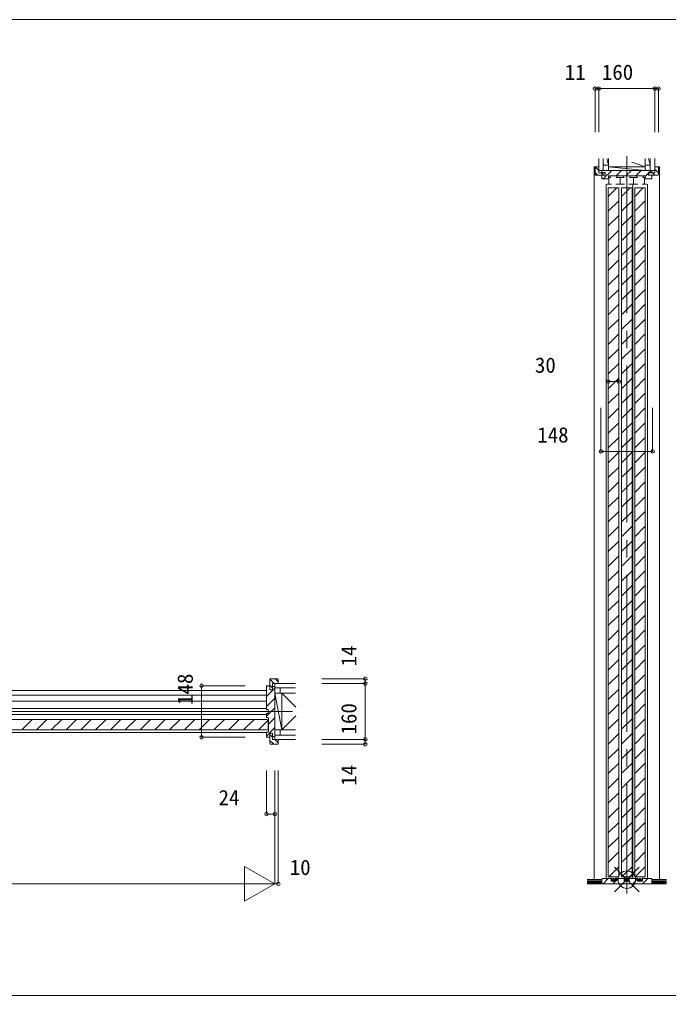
# Model space of a CAD drawing. Units: millimetres, scale not verified. Extents: x -14340 to 14341, y -10000 to 10000.
# Drawn here: x -354 to 1507, y -10000 to -7202 of the extents above; entities that cross this region are included whole.
import ezdxf
from ezdxf.enums import TextEntityAlignment as Align

# ---------------------------------------------------------------- set-up
doc = ezdxf.new("R2010")
doc.units = ezdxf.units.MM
doc.header["$LTSCALE"] = 50
doc.linetypes.add('CHAIN2', pattern=[12, 9, -1, 1, -1])
for name, color, linetype, lineweight in [('0-0_0', 7, 'Continuous', 9), ('0-2_YKK_ZWAK', 7, 'Continuous', 9), ('0-3_YKK_11', 4, 'Continuous', 18), ('0-4_YKK_12', 4, 'Continuous', 18), ('0-5_YKK_13', 1, 'Continuous', 18), ('0-6_YKK_D', 2, 'Continuous', 18)]:
    doc.layers.add(name, color=color, linetype=linetype, lineweight=lineweight)
doc.styles.add('ＭＳ ゴシック', font='')
doc.styles.get('ＭＳ ゴシック').set_extended_font_data('MS Gothic')

msp = doc.modelspace()

# ---------------------------------------------------------------- linework, layer by layer
at = {"layer": '0-0_0'}
for p, q in [((-14340.01, -7202.5), (14159.99, -7202.5)), ((-14340.01, -10000), (14341.01, -10000))]:
    msp.add_line(p, q, dxfattribs=at)
at = {"layer": '0-2_YKK_ZWAK'}
for p, q in [((1307.8, -7635), (1307.8, -7600.63)), ((1320.3, -7600.63), (1320.3, -7635)), ((1330.11, -7600.64), (1335.3, -7620)), ((1335.3, -7600.82), (1335.3, -7635)), ((1440.3, -7600.82), (1440.3, -7635)), ((1450.29, -7601.3), (1455.3, -7620)), ((1455.3, -7635), (1455.3, -7600.63)), ((1467.8, -7600.63), (1467.8, -7635)), ((1307.8, -7635), (1387.8, -7635)), ((1335.3, -7620), (1320.3, -7620)), ((1387.8, -7635), (1467.8, -7635)), ((1440.3, -7625), (1402.7, -7611.38)), ((1455.3, -7620), (1440.3, -7620)), ((437.77, -9106), (378.31, -9106)), ((378.31, -9118.5), (378.31, -9106)), ((378.31, -9118.5), (437.77, -9118.5)), ((393.31, -9118.5), (393.31, -9133.5)), ((378.31, -9126.18), (378.31, -9231.18)), ((437.77, -9133.5), (378.31, -9133.5)), ((398.31, -9238.5), (378.31, -9133.5)), ((398.31, -9133.5), (398.31, -9238.5)), ((438.31, -9173.5), (398.31, -9133.5)), ((-2148.4, -9186), (429.16, -9186)), ((438.31, -9198.5), (398.31, -9238.5)), ((437.77, -9238.5), (378.31, -9238.5)), ((437.77, -9253.5), (378.31, -9253.5)), ((378.31, -9266), (378.31, -9253.5)), ((393.31, -9238.5), (393.31, -9253.5)), ((378.31, -9266), (437.77, -9266)), ((1316.3, -9668), (1274.46, -9668)), ((1274.46, -9671), (1316.3, -9671)), ((1274.46, -9674), (1316.3, -9674)), ((1274.46, -9677), (1316.3, -9677)), ((1501.2, -9668), (1459.3, -9668)), ((1501.2, -9671), (1459.3, -9671)), ((1501.2, -9674), (1459.3, -9674)), ((1501.2, -9677), (1459.3, -9677)), ((1274.46, -9680), (1501.2, -9680))]:
    msp.add_line(p, q, dxfattribs=at)
at = {"layer": '0-2_YKK_ZWAK', "linetype": 'CHAIN2'}
msp.add_line((1387.8, -7594.43), (1387.8, -9707.95), dxfattribs=at)
at = {"layer": '0-2_YKK_ZWAK'}
msp.add_lwpolyline([(1440.3, -7625), (1335.3, -7625), (1440.3, -7635)], dxfattribs=at)
at = {"layer": '0-3_YKK_11'}
for p, q in [((1296.8, -7647), (1296.8, -7627)), ((1297.81, -7625.26), (1307.8, -7635.25)), ((1320.41, -7659), (1344.41, -7635)), ((1357.09, -7650.6), (1372.69, -7635)), ((1385.38, -7650.6), (1400.98, -7635)), ((1413.66, -7650.6), (1429.26, -7635)), ((1451.25, -7641.3), (1457.55, -7635)), ((1467.8, -7631.2), (1478.8, -7642.2)), ((1478.8, -7647), (1478.8, -7627)), ((1296.8, -7641.22), (1304.58, -7649)), ((1324.3, -7649), (1298.8, -7649)), ((1314.05, -7641.5), (1321.55, -7649)), ((1327, -7659.2), (1336.7, -7659.2)), ((1340.4, -7650.6), (1359.2, -7650.6)), ((1340.4, -7655.7), (1340.4, -7650.6)), ((1357.2, -7655.7), (1380.4, -7655.7)), ((1359.2, -7650.6), (1359.2, -7655.7)), ((1368.8, -7655.7), (1368.8, -7674.2)), ((1378.4, -7650.6), (1397.2, -7650.6)), ((1378.4, -7650.6), (1378.4, -7655.7)), ((1379.2, -7650.6), (1396.4, -7650.6)), ((1395.2, -7655.7), (1418.4, -7655.7)), ((1397.2, -7650.6), (1397.2, -7655.7)), ((1406.8, -7655.7), (1406.8, -7674.2)), ((1416.4, -7650.6), (1416.4, -7655.7)), ((1448.6, -7659.2), (1438.9, -7659.2)), ((1440.4, -7652.14), (1449.8, -7642.74)), ((1449.8, -7647.15), (1451.66, -7649)), ((1449.8, -7649), (1476.8, -7649)), ((1461.13, -7641.5), (1468.63, -7649)), ((1328.8, -7674.38), (1328.8, -9666.27)), ((1343.6, -7674.2), (1331, -7674.2)), ((1334.8, -7685), (1364.8, -7685)), ((1334.8, -9660), (1334.8, -7685)), ((1334.8, -7709.41), (1359.22, -7685)), ((1356, -7674.2), (1381.6, -7674.2)), ((1364.8, -9660), (1364.8, -7685)), ((1364.8, -9660), (1364.8, -7685)), ((1372.8, -7685), (1402.8, -7685)), ((1372.8, -9660), (1372.8, -7685)), ((1372.8, -7709.41), (1397.22, -7685)), ((1394, -7674.2), (1419.6, -7674.2)), ((1402.8, -9660), (1402.8, -7685)), ((1402.8, -9660), (1402.8, -7685)), ((1404.8, -7674.38), (1404.8, -9665)), ((1410.8, -7685), (1440.8, -7685)), ((1410.8, -9660), (1410.8, -7685)), ((1410.8, -7709.41), (1435.22, -7685)), ((1432, -7674.2), (1444.6, -7674.2)), ((1440.8, -9660), (1440.8, -7685)), ((1446.8, -7674.38), (1446.8, -9666.27)), ((1334.8, -7751.84), (1364.8, -7721.84)), ((1372.8, -7751.84), (1402.8, -7721.84)), ((1410.8, -7751.84), (1440.8, -7721.84)), ((1334.8, -7794.27), (1364.8, -7764.27)), ((1372.8, -7794.27), (1402.8, -7764.27)), ((1410.8, -7794.27), (1440.8, -7764.27)), ((1334.8, -7836.69), (1364.8, -7806.69)), ((1372.8, -7836.69), (1402.8, -7806.69)), ((1410.8, -7836.69), (1440.8, -7806.69)), ((1334.8, -7879.12), (1364.8, -7849.12)), ((1372.8, -7879.12), (1402.8, -7849.12)), ((1410.8, -7879.12), (1440.8, -7849.12)), ((1334.8, -7921.55), (1364.8, -7891.55)), ((1372.8, -7921.55), (1402.8, -7891.55)), ((1410.8, -7921.55), (1440.8, -7891.55)), ((1334.8, -7963.97), (1364.8, -7933.97)), ((1372.8, -7963.97), (1402.8, -7933.97)), ((1410.8, -7963.97), (1440.8, -7933.97)), ((1334.8, -8006.4), (1364.8, -7976.4)), ((1372.8, -8006.4), (1402.8, -7976.4)), ((1410.8, -8006.4), (1440.8, -7976.4)), ((1334.8, -8048.83), (1364.8, -8018.83)), ((1372.8, -8048.83), (1402.8, -8018.83)), ((1410.8, -8048.83), (1440.8, -8018.83)), ((1334.8, -8091.25), (1364.8, -8061.25)), ((1372.8, -8091.25), (1402.8, -8061.25)), ((1410.8, -8091.25), (1440.8, -8061.25)), ((1334.8, -8133.68), (1364.8, -8103.68)), ((1372.8, -8133.68), (1402.8, -8103.68)), ((1410.8, -8133.68), (1440.8, -8103.68)), ((1334.8, -8176.11), (1364.8, -8146.11)), ((1372.8, -8176.11), (1402.8, -8146.11)), ((1410.8, -8176.11), (1440.8, -8146.11)), ((1334.8, -8218.53), (1364.8, -8188.53)), ((1372.8, -8218.53), (1402.8, -8188.53)), ((1410.8, -8218.53), (1440.8, -8188.53)), ((1334.8, -8260.96), (1364.8, -8230.96)), ((1372.8, -8260.96), (1402.8, -8230.96)), ((1410.8, -8260.96), (1440.8, -8230.96)), ((1334.8, -8303.38), (1364.8, -8273.38)), ((1372.8, -8303.38), (1402.8, -8273.38)), ((1410.8, -8303.38), (1440.8, -8273.38)), ((1334.8, -8345.81), (1364.8, -8315.81)), ((1372.8, -8345.81), (1402.8, -8315.81)), ((1410.8, -8345.81), (1440.8, -8315.81)), ((1334.8, -8388.24), (1364.8, -8358.24)), ((1372.8, -8388.24), (1402.8, -8358.24)), ((1410.8, -8388.24), (1440.8, -8358.24)), ((1334.8, -8430.66), (1364.8, -8400.66)), ((1372.8, -8430.66), (1402.8, -8400.66)), ((1410.8, -8430.66), (1440.8, -8400.66)), ((1334.8, -8473.09), (1364.8, -8443.09)), ((1372.8, -8473.09), (1402.8, -8443.09)), ((1410.8, -8473.09), (1440.8, -8443.09)), ((1334.8, -8515.52), (1364.8, -8485.52)), ((1372.8, -8515.52), (1402.8, -8485.52)), ((1410.8, -8515.52), (1440.8, -8485.52)), ((1334.8, -8557.94), (1364.8, -8527.94)), ((1372.8, -8557.94), (1402.8, -8527.94)), ((1410.8, -8557.94), (1440.8, -8527.94)), ((1334.8, -8600.37), (1364.8, -8570.37)), ((1372.8, -8600.37), (1402.8, -8570.37)), ((1410.8, -8600.37), (1440.8, -8570.37)), ((1334.8, -8642.8), (1364.8, -8612.8)), ((1372.8, -8642.8), (1402.8, -8612.8)), ((1410.8, -8642.8), (1440.8, -8612.8)), ((1334.8, -8685.22), (1364.8, -8655.22)), ((1372.8, -8685.22), (1402.8, -8655.22)), ((1410.8, -8685.22), (1440.8, -8655.22)), ((1334.8, -8727.65), (1364.8, -8697.65)), ((1372.8, -8727.65), (1402.8, -8697.65)), ((1410.8, -8727.65), (1440.8, -8697.65)), ((1334.8, -8770.08), (1364.8, -8740.08)), ((1372.8, -8770.08), (1402.8, -8740.08)), ((1410.8, -8770.08), (1440.8, -8740.08)), ((1334.8, -8812.5), (1364.8, -8782.5)), ((1372.8, -8812.5), (1402.8, -8782.5)), ((1410.8, -8812.5), (1440.8, -8782.5)), ((1334.8, -8854.93), (1364.8, -8824.93)), ((1372.8, -8854.93), (1402.8, -8824.93)), ((1410.8, -8854.93), (1440.8, -8824.93)), ((1334.8, -8897.35), (1364.8, -8867.35)), ((1372.8, -8897.35), (1402.8, -8867.35)), ((1410.8, -8897.35), (1440.8, -8867.35)), ((1334.8, -8939.78), (1364.8, -8909.78)), ((1372.8, -8939.78), (1402.8, -8909.78)), ((1410.8, -8939.78), (1440.8, -8909.78)), ((1334.8, -8982.21), (1364.8, -8952.21)), ((1372.8, -8982.21), (1402.8, -8952.21)), ((1410.8, -8982.21), (1440.8, -8952.21)), ((1334.8, -9024.63), (1364.8, -8994.63)), ((1372.8, -9024.63), (1402.8, -8994.63)), ((1410.8, -9024.63), (1440.8, -8994.63)), ((1334.8, -9067.06), (1364.8, -9037.06)), ((1372.8, -9067.06), (1402.8, -9037.06)), ((1410.8, -9067.06), (1440.8, -9037.06)), ((1334.8, -9109.49), (1364.8, -9079.49)), ((1372.8, -9109.49), (1402.8, -9079.49)), ((1410.8, -9109.49), (1440.8, -9079.49)), ((1334.8, -9151.91), (1364.8, -9121.91)), ((1372.8, -9151.91), (1402.8, -9121.91)), ((1410.8, -9151.91), (1440.8, -9121.91)), ((1334.8, -9194.34), (1364.8, -9164.34)), ((1372.8, -9194.34), (1402.8, -9164.34)), ((1410.8, -9194.34), (1440.8, -9164.34)), ((1334.8, -9236.77), (1364.8, -9206.77)), ((1372.8, -9236.77), (1402.8, -9206.77)), ((1410.8, -9236.77), (1440.8, -9206.77)), ((1334.8, -9279.19), (1364.8, -9249.19)), ((1372.8, -9279.19), (1402.8, -9249.19)), ((1410.8, -9279.19), (1440.8, -9249.19)), ((1334.8, -9321.62), (1364.8, -9291.62)), ((1372.8, -9321.62), (1402.8, -9291.62)), ((1410.8, -9321.62), (1440.8, -9291.62)), ((1334.8, -9364.04), (1364.8, -9334.04)), ((1372.8, -9364.04), (1402.8, -9334.04)), ((1410.8, -9364.04), (1440.8, -9334.04)), ((1334.8, -9406.47), (1364.8, -9376.47)), ((1372.8, -9406.47), (1402.8, -9376.47)), ((1410.8, -9406.47), (1440.8, -9376.47)), ((1334.8, -9448.9), (1364.8, -9418.9)), ((1372.8, -9448.9), (1402.8, -9418.9)), ((1410.8, -9448.9), (1440.8, -9418.9)), ((1334.8, -9491.32), (1364.8, -9461.32)), ((1372.8, -9491.32), (1402.8, -9461.32)), ((1410.8, -9491.32), (1440.8, -9461.32)), ((1334.8, -9533.75), (1364.8, -9503.75)), ((1372.8, -9533.75), (1402.8, -9503.75)), ((1410.8, -9533.75), (1440.8, -9503.75)), ((1334.8, -9576.18), (1364.8, -9546.18)), ((1372.8, -9576.18), (1402.8, -9546.18)), ((1410.8, -9576.18), (1440.8, -9546.18)), ((1334.8, -9618.6), (1364.8, -9588.6)), ((1372.8, -9618.6), (1402.8, -9588.6)), ((1410.8, -9618.6), (1440.8, -9588.6)), ((1335.84, -9660), (1364.8, -9631.03)), ((1373.84, -9660), (1402.8, -9631.03)), ((1411.84, -9660), (1440.8, -9631.03)), ((1316.3, -9668), (1316.3, -9680)), ((1319.8, -9680), (1334.8, -9665)), ((1334.8, -9660), (1364.8, -9660)), ((1343.9, -9669.3), (1355.7, -9669.3)), ((1348.08, -9680), (1355.28, -9672.8)), ((1357, -9671.08), (1363.08, -9665)), ((1372.8, -9660), (1402.8, -9660)), ((1376.37, -9680), (1383.57, -9672.8)), ((1381.9, -9669.3), (1393.7, -9669.3)), ((1404.65, -9680), (1418.6, -9666.05)), ((1410.8, -9660), (1440.8, -9660)), ((1419.9, -9669.3), (1431.7, -9669.3)), ((1432.94, -9680), (1447.94, -9665)), ((1459.3, -9668), (1459.3, -9680))]:
    msp.add_line(p, q, dxfattribs=at)
for points in [[(1298.8, -7625), (1293.8, -7625), (1293.8, -9668)], [(1298.8, -7625), (1307.8, -7625), (1307.8, -7641.5), (1325.8, -7641.5)], [(1459.3, -7635), (1316.3, -7635), (1316.3, -7640.3), (1317.3, -7641.3), (1325.8, -7641.3), (1325.8, -7649), (1323.3, -7649), (1316.3, -7649), (1316.3, -7657)], [(1476.8, -7625), (1467.8, -7625), (1467.8, -7641.5), (1449.8, -7641.5)], [(1459.3, -7657), (1459.3, -7649), (1452.3, -7649), (1449.8, -7649), (1449.8, -7641.3), (1458.3, -7641.3), (1459.3, -7640.3), (1459.3, -7635)], [(1476.8, -7625), (1481.8, -7625), (1481.8, -9668)], [(1318.3, -7659), (1334.7, -7659), (1335.2, -7658.5), (1335.2, -7650.6), (1379.2, -7650.6), (1396.4, -7650.6), (1440.4, -7650.6), (1440.4, -7658.5), (1440.9, -7659), (1457.3, -7659)], [(1342.4, -7655.7), (1336.7, -7655.7), (1336.7, -7674.2)], [(1416.4, -7650.6), (1435.2, -7650.6), (1435.2, -7655.7)], [(1433.2, -7655.7), (1438.9, -7655.7), (1438.9, -7674.2)], [(1316.3, -9667), (1316.3, -9680), (1323.3, -9680)], [(1457.3, -9665), (1433.5, -9665), (1433, -9665.5), (1433, -9671.7), (1433, -9672.8), (1418.6, -9672.8), (1418.6, -9671.7), (1418.6, -9665.5), (1418.1, -9665), (1395.5, -9665), (1395, -9665.5), (1395, -9671.7), (1395, -9672.8), (1380.6, -9672.8), (1380.6, -9671.7), (1380.6, -9665.5), (1380.1, -9665), (1357.5, -9665), (1357, -9665.5), (1357, -9671.7), (1357, -9672.8), (1342.6, -9672.8), (1342.6, -9671.7), (1342.6, -9665.5), (1342.1, -9665), (1318.3, -9665)], [(1323.3, -9680), (1452.3, -9680), (1459.3, -9680), (1459.3, -9667)], [(1341.27, -9663.8), (1343.9, -9663.8), (1343.9, -9672.8)], [(1343.9, -9667.8), (1348.1, -9667.8), (1348.1, -9666)], [(1351.5, -9666), (1351.5, -9667.8), (1355.7, -9667.8)], [(1355.7, -9672.8), (1355.7, -9663.8), (1358.34, -9663.8)], [(1379.27, -9663.8), (1381.9, -9663.8), (1381.9, -9672.8)], [(1381.9, -9667.8), (1386.1, -9667.8), (1386.1, -9666)], [(1389.5, -9666), (1389.5, -9667.8), (1393.7, -9667.8)], [(1393.7, -9672.8), (1393.7, -9663.8), (1396.34, -9663.8)], [(1417.27, -9663.8), (1419.9, -9663.8), (1419.9, -9672.8)], [(1419.9, -9667.8), (1424.1, -9667.8), (1424.1, -9666)], [(1427.5, -9666), (1427.5, -9667.8), (1431.7, -9667.8)], [(1431.7, -9672.8), (1431.7, -9663.8), (1434.34, -9663.8)]]:
    msp.add_lwpolyline(points, dxfattribs=at)
for centre, radius, start, end in [((1298.8, -7627), 2, 89.99998, 180.00002), ((1476.8, -7627), 2, 0, 89.99998), ((1298.8, -7647), 2, 180.00002, 270), ((1318.3, -7657), 2, 180.00001, 269.99999), ((1457.3, -7657), 2, 270.00001, 359.99999), ((1476.8, -7647), 2, 270, 0), ((1318.3, -9667), 2, 90.00001, 179.99999), ((1349.8, -9666), 1.7, 359.99999, 180.00001), ((1387.8, -9666), 1.7, 359.99999, 180.00001), ((1425.8, -9666), 1.7, 359.99999, 180.00001), ((1457.3, -9667), 2, 0.00001, 89.99999)]:
    msp.add_arc(centre, radius, start, end, dxfattribs=at)
at = {"layer": '0-4_YKK_12'}
for p, q in [((354.31, -9114.89), (357.2, -9112)), ((354.31, -9143.17), (378.31, -9119.17)), ((364.31, -9094), (364.31, -9124)), ((364.31, -9110.53), (371.81, -9118.03)), ((364.35, -9093.6), (376.75, -9106)), ((386.31, -9092), (366.31, -9092)), ((379.72, -9092), (388.31, -9100.59)), ((-2030.69, -9125.5), (354.31, -9125.5)), ((-1221.19, -9139.5), (354.31, -9139.5)), ((354.31, -9171.46), (378.31, -9147.46)), ((354.31, -9156.5), (-1221.19, -9156.5)), ((354.31, -9199.74), (378.31, -9175.74)), ((-431.19, -9177.5), (354.31, -9177.5)), ((354.31, -9194.5), (-431.19, -9194.5)), ((355.31, -9203), (358.31, -9203)), ((-451.89, -9209), (355.51, -9209)), ((-347.68, -9239), (-317.68, -9209)), ((-305.26, -9239), (-275.26, -9209)), ((-262.83, -9239), (-232.83, -9209)), ((-220.41, -9239), (-190.41, -9209)), ((-177.98, -9239), (-147.98, -9209)), ((-135.55, -9239), (-105.55, -9209)), ((-93.13, -9239), (-63.13, -9209)), ((-50.7, -9239), (-20.7, -9209)), ((-8.27, -9239), (21.73, -9209)), ((34.15, -9239), (64.15, -9209)), ((76.58, -9239), (106.58, -9209)), ((119.01, -9239), (149.01, -9209)), ((161.43, -9239), (191.43, -9209)), ((203.86, -9239), (233.86, -9209)), ((246.28, -9239), (276.28, -9209)), ((288.71, -9239), (318.71, -9209)), ((331.14, -9239), (358.7, -9211.44)), ((358.81, -9212.3), (358.81, -9235.7)), ((360.31, -9222.03), (378.31, -9204.03)), ((360.31, -9205), (360.31, -9243)), ((-2030.69, -9246.5), (354.31, -9246.5)), ((-451.89, -9239), (355.51, -9239)), ((354.31, -9256.31), (378.31, -9232.31)), ((354.31, -9246), (354.31, -9258)), ((358.31, -9245), (355.31, -9245)), ((364.31, -9278), (364.31, -9248)), ((364.31, -9251.96), (371.81, -9259.46)), ((371.67, -9248), (371.81, -9248.14)), ((364.31, -9268.93), (375.38, -9280)), ((386.31, -9280), (366.31, -9280)), ((378.35, -9266), (388.31, -9275.96))]:
    msp.add_line(p, q, dxfattribs=at)
for points in [[(354.31, -9114), (354.31, -9179.5), (354.81, -9180), (359.31, -9180), (359.31, -9181), (359.31, -9191), (359.31, -9192), (354.81, -9192), (354.31, -9192.5), (354.31, -9202)], [(378.31, -9257.5), (378.31, -9114.5), (373.01, -9114.5), (372.01, -9115.5), (372.01, -9124), (364.31, -9124), (364.31, -9119), (364.31, -9112), (356.31, -9112)], [(371.81, -9124), (371.81, -9106), (388.31, -9106), (388.31, -9094)], [(356.31, -9260), (364.31, -9260), (364.31, -9253), (364.31, -9248), (372.01, -9248), (372.01, -9256.5), (373.01, -9257.5), (378.31, -9257.5)], [(371.81, -9248), (371.81, -9266), (388.31, -9266), (388.31, -9278)]]:
    msp.add_lwpolyline(points, dxfattribs=at)
for centre, radius, start, end in [((356.31, -9114), 2, 90.00001, 179.99999), ((366.31, -9094), 2, 89.99998, 180.00002), ((386.31, -9094), 2, 0, 89.99998), ((355.31, -9202), 1, 180.00001, 269.99999), ((358.31, -9205), 2, 0.00001, 89.99999), ((355.51, -9212.3), 3.3, 0, 90), ((355.31, -9246), 1, 90.00001, 179.99999), ((356.31, -9258), 2, 180.00001, 269.99999), ((355.51, -9235.7), 3.3, 270, 0), ((358.31, -9243), 2, 270.00001, 359.99999), ((366.31, -9278), 2, 180.00002, 270), ((386.31, -9278), 2, 270, 0)]:
    msp.add_arc(centre, radius, start, end, dxfattribs=at)
at = {"layer": '0-5_YKK_13'}
for p, q in [((1352.45, -9703.36), (1423.16, -9632.64)), ((1352.45, -9632.64), (1423.16, -9703.36)), ((1352.45, -9703.36), (1423.16, -9632.64)), ((1352.45, -9632.64), (1423.16, -9703.36))]:
    msp.add_line(p, q, dxfattribs=at)
msp.add_circle((1387.8, -9668), 25, dxfattribs=at)
msp.add_circle((1387.8, -9668), 25, dxfattribs=at)
at = {"layer": '0-6_YKK_D'}
for p, q in [((1296.8, -7400.63), (1296.8, -7525.63)), ((1307.8, -7400.63), (1296.8, -7400.63)), ((1307.8, -7400.63), (1307.8, -7525.63)), ((1307.8, -7400.63), (1467.8, -7400.63)), ((1467.8, -7400.63), (1467.8, -7525.63)), ((1467.8, -7400.63), (1478.8, -7400.63)), ((1478.8, -7400.63), (1478.8, -7525.63)), ((1334.8, -8240.28), (1364.8, -8240.28)), ((1313.8, -8440.28), (1313.8, -8315.28)), ((1461.8, -8440.28), (1461.8, -8315.28)), ((1313.8, -8440.28), (1461.8, -8440.28)), ((168.31, -9112), (293.31, -9112)), ((168.31, -9112), (168.31, -9260)), ((512.77, -9092), (637.77, -9092)), ((512.77, -9106), (637.77, -9106)), ((637.77, -9106), (637.77, -9092)), ((637.77, -9106), (637.77, -9266)), ((168.31, -9260), (293.31, -9260)), ((512.77, -9266), (637.77, -9266)), ((512.77, -9280), (637.77, -9280)), ((637.77, -9266), (637.77, -9280)), ((378.31, -9355), (378.31, -9680)), ((388.31, -9355), (388.31, -9680)), ((291.71, -9630), (291.71, -9730)), ((291.71, -9630), (378.31, -9680)), ((-2054.69, -9680), (378.31, -9680)), ((291.71, -9730), (378.31, -9680)), ((378.31, -9680), (388.31, -9680))]:
    msp.add_line(p, q, dxfattribs=at)
msp.add_lwpolyline([(354.31, -9355), (354.31, -9480), (378.31, -9480)], dxfattribs=at)
for centre in [(1296.8, -7400.63), (1307.8, -7400.63), (1467.8, -7400.63), (1478.8, -7400.63), (1334.8, -8240.28), (1364.8, -8240.28), (1313.8, -8440.28), (1461.8, -8440.28), (637.77, -9092), (168.31, -9112), (637.77, -9106), (168.31, -9260), (637.77, -9266), (637.77, -9280), (354.31, -9480), (378.31, -9480), (388.31, -9680)]:
    msp.add_circle(centre, 5, dxfattribs=at)

# ---------------------------------------------------------------- texts
at = {"layer": '0-6_YKK_D', "style": 'ＭＳ ゴシック'}
for s, p in [('11', (1209.89, -7388.89)), ('160', (1316.35, -7388.63)), ('30', (1124.38, -8228.28)), ('148', (1131.09, -8428.28)), ('24', (217.02, -9468)), ('10', (421.21, -9668))]:
    msp.add_text(s, height=43.99, dxfattribs=at).set_placement(p, align=Align.BOTTOM_LEFT)
for s, p in [('14', (625.77, -9056.6)), ('148', (156.31, -9167.16)), ('160', (625.77, -9251.81)), ('14', (625.77, -9399))]:
    msp.add_text(s, height=43.99, rotation=90, dxfattribs=at).set_placement(p, align=Align.BOTTOM_LEFT)

doc.saveas('drawing.dxf')
